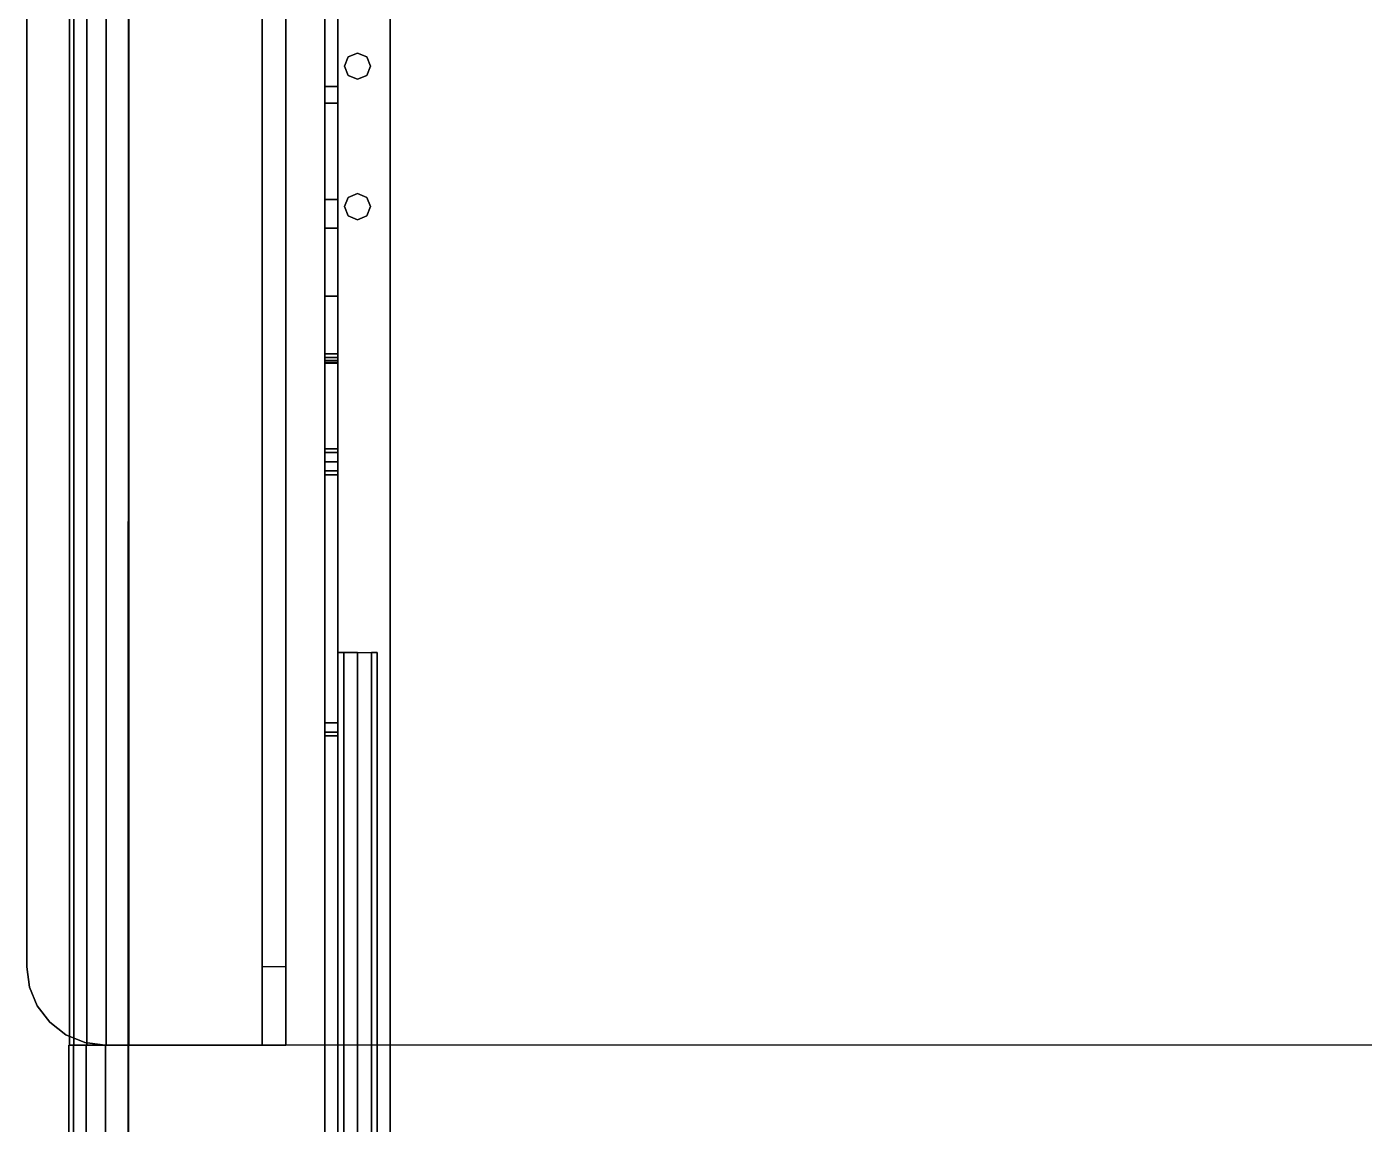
# Model space of a CAD drawing. Extents: x 0 to 341, y -1007 to 0.
# Drawn here: x 0 to 170.5, y -633.6 to -493.8 of the extents above; entities that cross this region are included whole.
import ezdxf

# ---------------------------------------------------------------- set-up
doc = ezdxf.new("R2010")
doc.units = 0
doc.layers.add('ACESSORIO_ABERTO', color=253, linetype='CONTINUOUS')
doc.layers.add('TABUA_ABERTO', color=7, linetype='CONTINUOUS')

msp = doc.modelspace()

# ---------------------------------------------------------------- linework, layer by layer
at = {"layer": 'ACESSORIO_ABERTO'}
for points, invisible_edges in [([(7.41181, -181.4782, 3), (4.99999, -182.4772, 3), (4.99999, -622.1952, 3), (7.41181, -623.1942, 3)], 10), ([(7.41181, -181.4782), (4.99999, -182.4772), (4.99999, -622.1952), (7.41181, -623.1942)], 10), ([(9.99999, -623.535, 3), (7.41181, -623.1942, 3), (7.41181, -181.4782, 3), (9.99999, -181.1375, 3)], 10), ([(9.99999, -623.535), (7.41181, -623.1942), (7.41181, -181.4782), (9.99999, -181.1375)], 10), ([(9.99999, -181.1375, 3), (29.99999, -181.1375, 3), (29.99999, -623.535, 3), (9.99999, -623.535, 3)], 8), ([(9.99999, -181.1375), (29.99999, -181.1375), (29.99999, -623.535), (9.99999, -623.535)], 8), ([(29.99999, -623.535, 30), (29.99999, -623.1942, 32.58819), (29.99999, -181.4782, 32.58819), (29.99999, -181.1375, 30)], 10), ([(29.99999, -181.1375, 30), (29.99999, -181.1375), (29.99999, -623.535), (29.99999, -623.535, 30)], 8), ([(29.99999, -181.4782, 32.58819), (29.99999, -182.4772, 35), (29.99999, -622.1952, 35), (29.99999, -623.1942, 32.58819)], 10), ([(32.99999, -181.1375, 30), (32.99999, -181.1375), (32.99999, -623.535), (32.99999, -623.535, 30)], 8), ([(32.99999, -623.535, 30), (32.99999, -623.1942, 32.58819), (32.99999, -181.4782, 32.58819), (32.99999, -181.1375, 30)], 10), ([(32.99999, -181.4782, 32.58819), (32.99999, -182.4772, 35), (32.99999, -622.1952, 35), (32.99999, -623.1942, 32.58819)], 10), ([(2.92893, -184.0664, 3), (1.33974, -186.1375, 3), (1.33974, -618.535, 3), (2.92893, -620.606, 3)], 10), ([(2.92893, -184.0664), (1.33974, -186.1375), (1.33974, -618.535), (2.92893, -620.606)], 10), ([(4.99999, -622.1952, 3), (2.92893, -620.606, 3), (2.92893, -184.0664, 3), (4.99999, -182.4772, 3)], 10), ([(4.99999, -622.1952), (2.92893, -620.606), (2.92893, -184.0664), (4.99999, -182.4772)], 10), ([(29.99999, -622.1952, 35), (29.99999, -620.606, 37.07107), (29.99999, -184.0664, 37.07107), (29.99999, -182.4772, 35)], 10), ([(29.99999, -184.0664, 37.07107), (29.99999, -186.1375, 38.66026), (29.99999, -618.535, 38.66026), (29.99999, -620.606, 37.07107)], 10), ([(32.99999, -622.1952, 35), (32.99999, -620.606, 37.07107), (32.99999, -184.0664, 37.07107), (32.99999, -182.4772, 35)], 10), ([(32.99999, -184.0664, 37.07107), (32.99999, -186.1375, 38.66026), (32.99999, -618.535, 38.66026), (32.99999, -620.606, 37.07107)], 10), ([(0.34074, -616.1231, 3), (1.33974, -618.535, 3), (1.33974, -186.1375, 3), (0.34074, -188.5493, 3)], 10), ([(0.34074, -616.1231), (1.33974, -618.535), (1.33974, -186.1375), (0.34074, -188.5493)], 10), ([(29.99999, -616.1231, 39.65926), (29.99999, -618.535, 38.66026), (29.99999, -186.1375, 38.66026), (29.99999, -188.5493, 39.65926)], 10), ([(32.99999, -616.1231, 39.65926), (32.99999, -618.535, 38.66026), (32.99999, -186.1375, 38.66026), (32.99999, -188.5493, 39.65926)], 10), ([(0.34074, -188.5493, 3), (0, -191.1375, 3), (0, -613.535, 3), (0.34074, -616.1231, 3)], 8), ([(0.34074, -188.5493), (0, -191.1375), (0, -613.535), (0.34074, -616.1231)], 8), ([(29.99999, -188.5493, 39.65926), (29.99999, -191.1375, 40), (29.99999, -613.535, 40), (29.99999, -616.1231, 39.65926)], 8), ([(32.99999, -188.5493, 39.65926), (32.99999, -191.1375, 40), (32.99999, -613.535, 40), (32.99999, -616.1231, 39.65926)], 8), ([(46.32, -497.1482, 5), (38, -497.1482, 5), (38, -475.1375, 5), (46.32, -475.1375, 5)], 1), ([(38, -475.1375, 21.64), (38, -475.1375, 5), (38, -501.4184, 5), (38, -501.4184, 21.64)], 4), ([(39.664, -475.1375, 21.64), (39.664, -475.1375, 6.664), (39.664, -501.4184, 6.664), (39.664, -501.4184, 21.64)], 4), ([(46.32, -497.1482, 6.664), (39.664, -497.1482, 6.664), (39.664, -475.1375, 6.664), (46.32, -475.1375, 6.664)], 1), ([(38, -497.6355, 5), (40.98337, -497.6355, 5), (42.15998, -497.1482, 5), (38, -497.1482, 5)], 7), ([(38, -498.8122, 5), (40.49599, -498.8122, 5), (40.98337, -497.6355, 5), (38, -497.6355, 5)], 5), ([(39.664, -497.6355, 6.664), (40.98337, -497.6355, 6.664), (42.15998, -497.1482, 6.664), (39.664, -497.1482, 6.664)], 5), ([(39.664, -498.8122, 6.664), (40.49599, -498.8122, 6.664), (40.98337, -497.6355, 6.664), (39.664, -497.6355, 6.664)], 5), ([(46.32, -497.6355, 5), (43.33662, -497.6355, 5), (42.15998, -497.1482, 5), (46.32, -497.1482, 5)], 7), ([(46.32, -497.6355, 6.664), (43.33662, -497.6355, 6.664), (42.15998, -497.1482, 6.664), (46.32, -497.1482, 6.664)], 5), ([(46.32, -497.6355, 5), (43.33662, -497.6355, 5), (43.82399, -498.8122, 5), (46.32, -498.8122, 5)], 5), ([(46.32, -497.6355, 6.664), (43.33662, -497.6355, 6.664), (43.82399, -498.8122, 6.664), (46.32, -498.8122, 6.664)], 5), ([(38, -498.8122, 5), (40.49599, -498.8122, 5), (40.98337, -499.9887, 5), (38, -499.9887, 5)], 5), ([(39.664, -498.8122, 6.664), (40.49599, -498.8122, 6.664), (40.98337, -499.9887, 6.664), (39.664, -499.9887, 6.664)], 5), ([(46.32, -498.8122, 5), (43.82399, -498.8122, 5), (43.33662, -499.9887, 5), (46.32, -499.9887, 5)], 5), ([(46.32, -498.8122, 6.664), (43.82399, -498.8122, 6.664), (43.33662, -499.9887, 6.664), (46.32, -499.9887, 6.664)], 5), ([(38, -499.9887, 5), (40.98337, -499.9887, 5), (42.15998, -500.4762, 5), (38, -500.4762, 5)], 7), ([(46.32, -515.0532, 5), (38, -515.0532, 5), (38, -500.4762, 5), (46.32, -500.4762, 5)], 5), ([(39.664, -499.9887, 6.664), (40.98337, -499.9887, 6.664), (42.15998, -500.4762, 6.664), (39.664, -500.4762, 6.664)], 5), ([(46.32, -515.0532, 6.664), (39.664, -515.0532, 6.664), (39.664, -500.4762, 6.664), (46.32, -500.4762, 6.664)], 5), ([(46.32, -499.9887, 5), (43.33662, -499.9887, 5), (42.15998, -500.4762, 5), (46.32, -500.4762, 5)], 7), ([(46.32, -499.9887, 6.664), (43.33662, -499.9887, 6.664), (42.15998, -500.4762, 6.664), (46.32, -500.4762, 6.664)], 5), ([(38, -501.4184, 5), (38, -501.4184, 9.59398), (38, -503.5514, 9.59398), (38, -503.5514, 5)], 5), ([(38, -501.4184, 21.64), (38, -501.4184, 17.98061), (38, -503.5514, 17.98061), (38, -503.5514, 21.64)], 5), ([(39.664, -501.4184, 6.664), (39.664, -501.4184, 9.59398), (39.664, -503.5514, 9.59398), (39.664, -503.5514, 6.664)], 5), ([(39.664, -501.4184, 21.64), (39.664, -501.4184, 17.98061), (39.664, -503.5514, 17.98061), (39.664, -503.5514, 21.64)], 5), ([(38, -503.5514, 5), (38, -503.5514, 11.36083), (38, -519.4745, 11.77683), (38, -519.4745, 5)], 5), ([(38, -503.5514, 21.64), (38, -503.5514, 15.84919), (38, -515.8114, 16.21475), (38, -515.8114, 21.64)], 5), ([(39.664, -503.5514, 6.664), (39.664, -503.5514, 11.36083), (39.664, -519.4745, 11.77683), (39.664, -519.4745, 6.664)], 5), ([(39.664, -503.5514, 21.64), (39.664, -503.5514, 15.84919), (39.664, -515.8114, 16.21475), (39.664, -515.8114, 21.64)], 5), ([(38, -515.5406, 5), (40.98337, -515.5406, 5), (42.15998, -515.0532, 5), (38, -515.0532, 5)], 7), ([(38, -516.7172, 5), (40.49599, -516.7172, 5), (40.98337, -515.5406, 5), (38, -515.5406, 5)], 5), ([(38, -515.8114, 21.64), (38, -515.8114, 16.21475), (38, -528.1225, 15.38176), (38, -528.1225, 21.64)], 5), ([(39.664, -515.5406, 6.664), (40.98337, -515.5406, 6.664), (42.15998, -515.0532, 6.664), (39.664, -515.0532, 6.664)], 5), ([(39.664, -516.7172, 6.664), (40.49599, -516.7172, 6.664), (40.98337, -515.5406, 6.664), (39.664, -515.5406, 6.664)], 5), ([(39.664, -515.8114, 21.64), (39.664, -515.8114, 16.21475), (39.664, -528.1225, 15.38176), (39.664, -528.1225, 21.64)], 5), ([(46.32, -515.5406, 6.664), (43.33662, -515.5406, 6.664), (42.15998, -515.0532, 6.664), (46.32, -515.0532, 6.664)], 5), ([(46.32, -515.5406, 5), (43.33662, -515.5406, 5), (42.15998, -515.0532, 5), (46.32, -515.0532, 5)], 7), ([(46.32, -515.5406, 6.664), (43.33662, -515.5406, 6.664), (43.82399, -516.7172, 6.664), (46.32, -516.7172, 6.664)], 5), ([(46.32, -515.5406, 5), (43.33662, -515.5406, 5), (43.82399, -516.7172, 5), (46.32, -516.7172, 5)], 5), ([(38, -516.7172, 5), (40.49599, -516.7172, 5), (40.98337, -517.8939, 5), (38, -517.8939, 5)], 5), ([(38, -517.8939, 5), (40.98337, -517.8939, 5), (42.15998, -518.3812, 5), (38, -518.3812, 5)], 7), ([(39.664, -516.7172, 6.664), (40.49599, -516.7172, 6.664), (40.98337, -517.8939, 6.664), (39.664, -517.8939, 6.664)], 5), ([(39.664, -517.8939, 6.664), (40.98337, -517.8939, 6.664), (42.15998, -518.3812, 6.664), (39.664, -518.3812, 6.664)], 5), ([(46.32, -517.8939, 6.664), (43.33662, -517.8939, 6.664), (42.15998, -518.3812, 6.664), (46.32, -518.3812, 6.664)], 5), ([(46.32, -517.8939, 5), (43.33662, -517.8939, 5), (42.15998, -518.3812, 5), (46.32, -518.3812, 5)], 7), ([(46.32, -516.7172, 6.664), (43.82399, -516.7172, 6.664), (43.33662, -517.8939, 6.664), (46.32, -517.8939, 6.664)], 5), ([(46.32, -516.7172, 5), (43.82399, -516.7172, 5), (43.33662, -517.8939, 5), (46.32, -517.8939, 5)], 5), ([(46.32, -708.8992, 5), (38, -708.8992, 5), (38, -518.3812, 5), (46.32, -518.3812, 5)], 5), ([(38, -519.4745, 5), (38, -519.4745, 11.77683), (38, -535.4714, 12.19283), (38, -535.4714, 5)], 5), ([(46.32, -708.8992, 6.664), (39.664, -708.8992, 6.664), (39.664, -518.3812, 6.664), (46.32, -518.3812, 6.664)], 5), ([(39.664, -519.4745, 6.664), (39.664, -519.4745, 11.77683), (39.664, -535.4714, 12.19283), (39.664, -535.4714, 6.664)], 5), ([(38, -528.1225, 21.64), (38, -528.1225, 15.38176), (38, -535.4714, 15.38176), (38, -535.4714, 21.64)], 5), ([(39.664, -528.1225, 21.64), (39.664, -528.1225, 15.38176), (39.664, -535.4714, 15.38176), (39.664, -535.4714, 21.64)], 5), ([(38, -547.5455, 21.64), (38, -535.4714, 21.64), (38, -535.4714, 15.38176), (38, -547.5455, 15.38176)], 14), ([(38, -547.5455, 15.38176), (38, -535.4714, 15.38176), (38, -535.9447, 15.14775), (38, -547.5455, 15.14775)], 13), ([(38, -547.5455, 12.42684), (38, -535.9447, 12.42684), (38, -535.4714, 12.19283), (38, -547.5455, 12.19283)], 13), ([(38, -547.5455, 5), (38, -547.5455, 12.19283), (38, -535.4714, 12.19283), (38, -535.4714, 5)], 7), ([(38, -547.5455, 15.14775), (38, -535.9447, 15.14775), (38, -536.3211, 14.77768), (38, -547.5455, 14.77768)], 13), ([(38, -547.5455, 12.79691), (38, -536.3211, 12.79691), (38, -535.9447, 12.42684), (38, -547.5455, 12.42684)], 13), ([(38, -547.5455, 14.77768), (38, -536.3211, 14.77768), (38, -536.5632, 14.30855), (38, -547.5455, 14.30855)], 13), ([(38, -547.5455, 13.26604), (38, -536.5632, 13.26604), (38, -536.3211, 12.79691), (38, -547.5455, 12.79691)], 13), ([(38, -547.5455, 14.30855), (38, -536.5632, 14.30855), (38, -536.6464, 13.78729), (38, -547.5455, 13.78729)], 13), ([(38, -547.5455, 13.78729), (38, -536.6464, 13.78729), (38, -536.5632, 13.26604), (38, -547.5455, 13.26604)], 13), ([(39.664, -547.5455, 6.664), (39.664, -547.5455, 12.19283), (39.664, -535.4714, 12.19283), (39.664, -535.4714, 6.664)], 7), ([(39.664, -547.5455, 12.42684), (39.664, -535.9447, 12.42684), (39.664, -535.4714, 12.19283), (39.664, -547.5455, 12.19283)], 13), ([(39.664, -547.5455, 15.38176), (39.664, -535.4714, 15.38176), (39.664, -535.9447, 15.14775), (39.664, -547.5455, 15.14775)], 13), ([(39.664, -547.5455, 21.64), (39.664, -535.4714, 21.64), (39.664, -535.4714, 15.38176), (39.664, -547.5455, 15.38176)], 14), ([(39.664, -547.5455, 12.79691), (39.664, -536.3211, 12.79691), (39.664, -535.9447, 12.42684), (39.664, -547.5455, 12.42684)], 13), ([(39.664, -547.5455, 15.14775), (39.664, -535.9447, 15.14775), (39.664, -536.3211, 14.77768), (39.664, -547.5455, 14.77768)], 13), ([(39.664, -547.5455, 13.26604), (39.664, -536.5632, 13.26604), (39.664, -536.3211, 12.79691), (39.664, -547.5455, 12.79691)], 13), ([(39.664, -547.5455, 14.77768), (39.664, -536.3211, 14.77768), (39.664, -536.5632, 14.30855), (39.664, -547.5455, 14.30855)], 13), ([(39.664, -547.5455, 13.78729), (39.664, -536.6464, 13.78729), (39.664, -536.5632, 13.26604), (39.664, -547.5455, 13.26604)], 13), ([(39.664, -547.5455, 14.30855), (39.664, -536.5632, 14.30855), (39.664, -536.6464, 13.78729), (39.664, -547.5455, 13.78729)], 13), ([(38, -548.033, 5), (38, -548.033, 11.7329), (38, -547.5455, 12.90952), (38, -547.5455, 5)], 5), ([(38, -548.033, 21.64), (38, -548.033, 14.08615), (38, -547.5455, 12.90952), (38, -547.5455, 21.64)], 5), ([(38, -548.033, 5), (38, -548.033, 11.7329), (38, -549.2096, 11.24552), (38, -549.2096, 5)], 5), ([(38, -548.033, 21.64), (38, -548.033, 14.08615), (38, -549.2096, 14.57352), (38, -549.2096, 21.64)], 5), ([(39.664, -548.033, 6.664), (39.664, -548.033, 11.7329), (39.664, -547.5455, 12.90952), (39.664, -547.5455, 6.664)], 5), ([(39.664, -548.033, 21.64), (39.664, -548.033, 14.08615), (39.664, -547.5455, 12.90952), (39.664, -547.5455, 21.64)], 5), ([(39.664, -548.033, 6.664), (39.664, -548.033, 11.7329), (39.664, -549.2096, 11.24552), (39.664, -549.2096, 6.664)], 5), ([(39.664, -549.2096, 21.64), (39.664, -549.2096, 14.57352), (39.664, -548.033, 14.08615), (39.664, -548.033, 21.64)], 5), ([(38, -549.2096, 5), (38, -549.2096, 11.24552), (38, -550.3862, 11.7329), (38, -550.3862, 5)], 5), ([(38, -549.2096, 21.64), (38, -549.2096, 14.57352), (38, -550.3862, 14.08615), (38, -550.3862, 21.64)], 5), ([(38, -550.3862, 5), (38, -550.3862, 11.7329), (38, -550.8736, 12.90952), (38, -550.8736, 5)], 5), ([(38, -550.3862, 21.64), (38, -550.3862, 14.08615), (38, -550.8736, 12.90952), (38, -550.8736, 21.64)], 5), ([(39.664, -549.2096, 6.664), (39.664, -549.2096, 11.24552), (39.664, -550.3862, 11.7329), (39.664, -550.3862, 6.664)], 5), ([(39.664, -549.2096, 21.64), (39.664, -549.2096, 14.57352), (39.664, -550.3862, 14.08615), (39.664, -550.3862, 21.64)], 5), ([(39.664, -550.3862, 6.664), (39.664, -550.3862, 11.7329), (39.664, -550.8736, 12.90952), (39.664, -550.8736, 6.664)], 5), ([(39.664, -550.3862, 21.64), (39.664, -550.3862, 14.08615), (39.664, -550.8736, 12.90952), (39.664, -550.8736, 21.64)], 5), ([(38, -550.8736, 21.64), (38, -550.8736, 5), (38, -716.8116, 5), (38, -716.8116, 21.64)], 5), ([(39.664, -716.8116, 21.64), (39.664, -716.8116, 6.664), (39.664, -550.8736, 6.664), (39.664, -550.8736, 21.64)], 5), ([(40.39622, -573.531, 23.1923), (39.664, -573.5215, 21.42455), (42.164, -573.508, 18.92459), (43.93177, -573.512, 19.65681)], 10), ([(42.164, -573.535, 23.92452), (40.39622, -573.531, 23.1923), (43.93177, -573.512, 19.65681), (44.664, -573.5215, 21.42455)], 10), ([(43.93177, -573.531, 23.1923), (42.164, -573.535, 23.92452), (44.664, -573.5215, 21.42455), (43.93177, -573.531, 23.1923)], 2), ([(38, -582.4757, 5), (38, -582.4757, 11.24552), (38, -583.6523, 11.7329), (38, -583.6523, 5)], 5), ([(38, -717.2991, 5), (38, -717.2991, 11.7329), (38, -582.4757, 11.24552), (38, -582.4757, 5)], 5), ([(38, -717.2991, 21.64), (38, -717.2991, 14.08615), (38, -582.4757, 14.57352), (38, -582.4757, 21.64)], 5), ([(38, -582.4757, 21.64), (38, -582.4757, 14.57352), (38, -583.6523, 14.08615), (38, -583.6523, 21.64)], 5), ([(39.664, -717.2991, 6.664), (39.664, -717.2991, 11.7329), (39.664, -582.4757, 11.24552), (39.664, -582.4757, 6.664)], 5), ([(39.664, -582.4757, 6.664), (39.664, -582.4757, 11.24552), (39.664, -583.6523, 11.7329), (39.664, -583.6523, 6.664)], 5), ([(39.664, -582.4757, 21.64), (39.664, -582.4757, 14.57352), (39.664, -583.6523, 14.08615), (39.664, -583.6523, 21.64)], 5), ([(39.664, -582.4757, 21.64), (39.664, -582.4757, 14.57352), (39.664, -717.2991, 14.08615), (39.664, -717.2991, 21.64)], 5), ([(38, -583.6523, 5), (38, -583.6523, 11.7329), (38, -584.1396, 12.90952), (38, -584.1396, 5)], 5), ([(38, -583.6523, 21.64), (38, -583.6523, 14.08615), (38, -584.1396, 12.90952), (38, -584.1396, 21.64)], 5), ([(38, -584.1396, 21.64), (38, -584.1396, 5), (38, -743.5681, 5), (38, -743.5681, 21.64)], 5), ([(39.664, -583.6523, 6.664), (39.664, -583.6523, 11.7329), (39.664, -584.1396, 12.90952), (39.664, -584.1396, 6.664)], 5), ([(39.664, -583.6523, 21.64), (39.664, -583.6523, 14.08615), (39.664, -584.1396, 12.90952), (39.664, -584.1396, 21.64)], 5), ([(39.664, -743.5681, 21.64), (39.664, -743.5681, 6.664), (39.664, -584.1396, 6.664), (39.664, -584.1396, 21.64)], 5), ([(0, -613.535), (0.34074, -616.1231), (0.34074, -616.1231, 3), (0, -613.535, 3)], 2), ([(29.99999, -613.535, 40), (29.99999, -616.1231, 39.65926), (32.99999, -616.1231, 39.65926), (32.99999, -613.535, 40)], 2), ([(0.34074, -616.1231), (1.33974, -618.535), (1.33974, -618.535, 3), (0.34074, -616.1231, 3)], 10), ([(29.99999, -616.1231, 39.65926), (29.99999, -618.535, 38.66026), (32.99999, -618.535, 38.66026), (32.99999, -616.1231, 39.65926)], 10), ([(1.33974, -618.535), (2.92893, -620.606), (2.92893, -620.606, 3), (1.33974, -618.535, 3)], 10), ([(29.99999, -618.535, 38.66026), (29.99999, -620.606, 37.07107), (32.99999, -620.606, 37.07107), (32.99999, -618.535, 38.66026)], 10), ([(2.92893, -620.606), (4.99999, -622.1952), (4.99999, -622.1952, 3), (2.92893, -620.606, 3)], 10), ([(4.99999, -622.1952), (7.41181, -623.1942), (7.41181, -623.1942, 3), (4.99999, -622.1952, 3)], 10), ([(29.99999, -620.606, 37.07107), (29.99999, -622.1952, 35), (32.99999, -622.1952, 35), (32.99999, -620.606, 37.07107)], 10), ([(29.99999, -622.1952, 35), (29.99999, -623.1942, 32.58819), (32.99999, -623.1942, 32.58819), (32.99999, -622.1952, 35)], 10), ([(7.58201, -623.535, 52.82838), (5.93816, -623.535, 50.38663), (5.93816, -623.535, 44.61402), (7.58201, -623.535, 42.17226)], 10), ([(7.65156, -623.535, 52.82806), (6.00772, -623.535, 50.38631), (6.00772, -623.535, 44.61369), (7.65156, -623.535, 42.17194)], 10), ([(7.41181, -623.1942), (9.99999, -623.535), (9.99999, -623.535, 3), (7.41181, -623.1942, 3)], 8), ([(10.0389, -623.535, 54.44951), (7.58201, -623.535, 52.82838), (7.58201, -623.535, 42.17226), (10.0389, -623.535, 40.55113)], 10), ([(10.10846, -623.535, 54.44919), (7.65156, -623.535, 52.82806), (7.65156, -623.535, 42.17194), (10.10846, -623.535, 40.55081)], 10), ([(10.0389, -623.535, 54.44951), (12.93044, -623.535, 55.00032), (12.93044, -623.535, 40.00032), (10.0389, -623.535, 40.55113)], 10), ([(10.10846, -623.535, 54.44919), (12.99999, -623.535, 55), (12.99999, -623.535, 40), (10.10846, -623.535, 40.55081)], 10), ([(29.99999, -623.1942, 32.58819), (29.99999, -623.535, 30), (32.99999, -623.535, 30), (32.99999, -623.1942, 32.58819)], 8)]:
    msp.add_3dface(points, dxfattribs=dict(at, invisible_edges=invisible_edges))
for points in [[(32.99999, -181.1375), (29.99999, -181.1375), (29.99999, -623.535), (32.99999, -623.535)], [(29.99999, -181.1375, 3), (29.99999, -181.1375), (29.99999, -623.535), (29.99999, -623.535, 3)], [(0, -191.1375), (0, -191.1375, 3), (0, -613.535, 3), (0, -613.535)], [(29.99999, -191.1375, 40), (32.99999, -191.1375, 40), (32.99999, -613.535, 40), (29.99999, -613.535, 40)], [(39.664, -475.1375, 21.64), (39.664, -786.2069, 21.64), (38, -786.2069, 21.64), (38, -475.1375, 21.64)], [(46.32, -475.1375, 5), (46.32, -475.1375, 6.664), (46.32, -789.535, 6.664), (46.32, -789.535, 5)], [(40.49599, -498.8122, 6.664), (40.49599, -498.8122, 5), (40.98337, -497.6355, 5), (40.98337, -497.6355, 6.664)], [(40.98337, -497.6355, 6.664), (40.98337, -497.6355, 5), (42.15998, -497.1482, 5), (42.15998, -497.1482, 6.664)], [(42.15998, -497.1482, 6.664), (42.15998, -497.1482, 5), (43.33662, -497.6355, 5), (43.33662, -497.6355, 6.664)], [(43.33662, -497.6355, 6.664), (43.33662, -497.6355, 5), (43.82399, -498.8122, 5), (43.82399, -498.8122, 6.664)], [(40.98337, -499.9887, 6.664), (40.98337, -499.9887, 5), (40.49599, -498.8122, 5), (40.49599, -498.8122, 6.664)], [(43.82399, -498.8122, 6.664), (43.82399, -498.8122, 5), (43.33662, -499.9887, 5), (43.33662, -499.9887, 6.664)], [(42.15998, -500.4762, 6.664), (42.15998, -500.4762, 5), (40.98337, -499.9887, 5), (40.98337, -499.9887, 6.664)], [(43.33662, -499.9887, 6.664), (43.33662, -499.9887, 5), (42.15998, -500.4762, 5), (42.15998, -500.4762, 6.664)], [(39.664, -501.4184, 17.98061), (39.664, -503.5514, 17.98061), (38, -503.5514, 17.98061), (38, -501.4184, 17.98061)], [(38, -501.4184, 17.98061), (39.664, -501.4184, 17.98061), (39.664, -501.4184, 9.59398), (38, -501.4184, 9.59398)], [(39.664, -501.4184, 9.59398), (38, -501.4184, 9.59398), (38, -503.5514, 9.59398), (39.664, -503.5514, 9.59398)], [(39.664, -503.5514, 9.59398), (38, -503.5514, 9.59398), (38, -503.5514, 11.36083), (39.664, -503.5514, 11.36083)], [(39.664, -503.5514, 11.36083), (38, -503.5514, 11.36083), (38, -519.4745, 11.77683), (39.664, -519.4745, 11.77683)], [(39.664, -515.8114, 16.21475), (38, -515.8114, 16.21475), (38, -503.5514, 15.84919), (39.664, -503.5514, 15.84919)], [(39.664, -503.5514, 15.84919), (38, -503.5514, 15.84919), (38, -503.5514, 17.98061), (39.664, -503.5514, 17.98061)], [(39.664, -528.1225, 15.38176), (38, -528.1225, 15.38176), (38, -515.8114, 16.21475), (39.664, -515.8114, 16.21475)], [(40.49599, -516.7172, 6.664), (40.49599, -516.7172, 5), (40.98337, -515.5406, 5), (40.98337, -515.5406, 6.664)], [(40.98337, -515.5406, 6.664), (40.98337, -515.5406, 5), (42.15998, -515.0532, 5), (42.15998, -515.0532, 6.664)], [(42.15998, -515.0532, 6.664), (42.15998, -515.0532, 5), (43.33662, -515.5406, 5), (43.33662, -515.5406, 6.664)], [(43.33662, -515.5406, 6.664), (43.33662, -515.5406, 5), (43.82399, -516.7172, 5), (43.82399, -516.7172, 6.664)], [(40.98337, -517.8939, 6.664), (40.98337, -517.8939, 5), (40.49599, -516.7172, 5), (40.49599, -516.7172, 6.664)], [(42.15998, -518.3812, 6.664), (42.15998, -518.3812, 5), (40.98337, -517.8939, 5), (40.98337, -517.8939, 6.664)], [(43.33662, -517.8939, 6.664), (43.33662, -517.8939, 5), (42.15998, -518.3812, 5), (42.15998, -518.3812, 6.664)], [(43.82399, -516.7172, 6.664), (43.82399, -516.7172, 5), (43.33662, -517.8939, 5), (43.33662, -517.8939, 6.664)], [(39.664, -519.4745, 11.77683), (38, -519.4745, 11.77683), (38, -535.4714, 12.19283), (39.664, -535.4714, 12.19283)], [(39.664, -535.4714, 15.38176), (38, -535.4714, 15.38176), (38, -528.1225, 15.38176), (39.664, -528.1225, 15.38176)], [(39.664, -535.4714, 15.38176), (38, -535.4714, 15.38176), (38, -535.9447, 15.14775), (39.664, -535.9447, 15.14775)], [(39.664, -535.9447, 12.42684), (38, -535.9447, 12.42684), (38, -535.4714, 12.19283), (39.664, -535.4714, 12.19283)], [(39.664, -535.9447, 15.14775), (38, -535.9447, 15.14775), (38, -536.3211, 14.77768), (39.664, -536.3211, 14.77768)], [(39.664, -536.3211, 12.79691), (38, -536.3211, 12.79691), (38, -535.9447, 12.42684), (39.664, -535.9447, 12.42684)], [(39.664, -536.3211, 14.77768), (38, -536.3211, 14.77768), (38, -536.5632, 14.30855), (39.664, -536.5632, 14.30855)], [(39.664, -536.5632, 13.26604), (38, -536.5632, 13.26604), (38, -536.3211, 12.79691), (39.664, -536.3211, 12.79691)], [(39.664, -536.5632, 14.30855), (38, -536.5632, 14.30855), (38, -536.6464, 13.78729), (39.664, -536.6464, 13.78729)], [(39.664, -536.6464, 13.78729), (38, -536.6464, 13.78729), (38, -536.5632, 13.26604), (39.664, -536.5632, 13.26604)], [(38, -548.033, 11.7329), (39.664, -548.033, 11.7329), (39.664, -547.5455, 12.90952), (38, -547.5455, 12.90952)], [(38, -547.5455, 12.90952), (39.664, -547.5455, 12.90952), (39.664, -548.033, 14.08615), (38, -548.033, 14.08615)], [(38, -549.2096, 11.24552), (39.664, -549.2096, 11.24552), (39.664, -548.033, 11.7329), (38, -548.033, 11.7329)], [(38, -548.033, 14.08615), (39.664, -548.033, 14.08615), (39.664, -549.2096, 14.57352), (38, -549.2096, 14.57352)], [(38, -549.2096, 14.57352), (39.664, -549.2096, 14.57352), (39.664, -550.3862, 14.08615), (38, -550.3862, 14.08615)], [(38, -550.3862, 11.7329), (39.664, -550.3862, 11.7329), (39.664, -549.2096, 11.24552), (38, -549.2096, 11.24552)], [(38, -550.3862, 14.08615), (39.664, -550.3862, 14.08615), (39.664, -550.8736, 12.90952), (38, -550.8736, 12.90952)], [(38, -550.8736, 12.90952), (39.664, -550.8736, 12.90952), (39.664, -550.3862, 11.7329), (38, -550.3862, 11.7329)], [(39.664, -573.5215, 21.42455), (40.39622, -573.512, 19.65681), (42.164, -573.508, 18.92459), (39.664, -573.5215, 21.42455)], [(40.39622, -573.512, 19.65681), (40.39622, -803.0804, 19.65681), (39.664, -803.0898, 21.42455), (39.664, -573.5215, 21.42455)], [(39.664, -573.5215, 21.42455), (39.664, -803.0898, 21.42455), (40.39622, -803.0992, 23.1923), (40.39622, -573.531, 23.1923)], [(42.164, -573.508, 18.92459), (42.164, -803.0764, 18.92459), (40.39622, -803.0804, 19.65681), (40.39622, -573.512, 19.65681)], [(40.39622, -573.531, 23.1923), (40.39622, -803.0992, 23.1923), (42.164, -803.1033, 23.92452), (42.164, -573.535, 23.92452)], [(43.93177, -573.512, 19.65681), (43.93177, -803.0804, 19.65681), (42.164, -803.0764, 18.92459), (42.164, -573.508, 18.92459)], [(42.164, -573.535, 23.92452), (42.164, -803.1033, 23.92452), (43.93177, -803.0992, 23.1923), (43.93177, -573.531, 23.1923)], [(44.664, -573.5215, 21.42455), (44.664, -803.0898, 21.42455), (43.93177, -803.0804, 19.65681), (43.93177, -573.512, 19.65681)], [(43.93177, -573.531, 23.1923), (43.93177, -803.0992, 23.1923), (44.664, -803.0898, 21.42455), (44.664, -573.5215, 21.42455)], [(38, -582.4757, 11.24552), (39.664, -582.4757, 11.24552), (39.664, -717.2991, 11.7329), (38, -717.2991, 11.7329)], [(38, -717.2991, 14.08615), (39.664, -717.2991, 14.08615), (39.664, -582.4757, 14.57352), (38, -582.4757, 14.57352)], [(38, -582.4757, 14.57352), (39.664, -582.4757, 14.57352), (39.664, -583.6523, 14.08615), (38, -583.6523, 14.08615)], [(38, -583.6523, 11.7329), (39.664, -583.6523, 11.7329), (39.664, -582.4757, 11.24552), (38, -582.4757, 11.24552)], [(38, -583.6523, 14.08615), (39.664, -583.6523, 14.08615), (39.664, -584.1396, 12.90952), (38, -584.1396, 12.90952)], [(38, -584.1396, 12.90952), (39.664, -584.1396, 12.90952), (39.664, -583.6523, 11.7329), (38, -583.6523, 11.7329)], [(5.93816, -623.535, 50.38663), (5.36057, -623.535, 47.50032), (5.93816, -623.535, 44.61402), (5.93816, -623.535, 50.38663)], [(6.00772, -623.535, 50.38631), (5.43012, -623.535, 47.5), (6.00772, -623.535, 44.61369), (6.00772, -623.535, 50.38631)], [(9.99999, -623.535), (9.99999, -623.535, 3), (29.99999, -623.535, 3), (29.99999, -623.535)], [(29.99999, -623.535, 30), (32.99999, -623.535, 30), (32.99999, -623.535), (29.99999, -623.535)]]:
    msp.add_3dface(points, dxfattribs=at)
at = {"layer": 'TABUA_ABERTO'}
for points in [[(6.00772, -191.1375, 50.38631), (6.00772, -623.535, 50.38631), (5.43012, -623.535, 47.5), (5.43012, -191.1375, 47.5)], [(5.43012, -191.1375, 47.5), (5.43012, -623.535, 47.5), (6.00772, -623.535, 44.61369), (6.00772, -191.1375, 44.61369)], [(7.65156, -191.1375, 52.82806), (7.65156, -623.535, 52.82806), (6.00772, -623.535, 50.38631), (6.00772, -191.1375, 50.38631)], [(6.00772, -191.1375, 44.61369), (6.00772, -623.535, 44.61369), (7.65156, -623.535, 42.17194), (7.65156, -191.1375, 42.17194)], [(10.10846, -191.1375, 54.44919), (10.10846, -623.535, 54.44919), (7.65156, -623.535, 52.82806), (7.65156, -191.1375, 52.82806)], [(7.65156, -191.1375, 42.17194), (7.65156, -623.535, 42.17194), (10.10846, -623.535, 40.55081), (10.10846, -191.1375, 40.55081)], [(12.99999, -191.1375, 55), (12.99999, -623.535, 55), (10.10846, -623.535, 54.44919), (10.10846, -191.1375, 54.44919)], [(10.10846, -191.1375, 40.55081), (10.10846, -623.535, 40.55081), (12.99999, -623.535, 40), (12.99999, -191.1375, 40)], [(5.93816, -818.0062, 50.38663), (5.93816, -623.535, 50.38663), (5.36057, -623.535, 47.50032), (5.36057, -818.0062, 47.50032)], [(5.36057, -818.0062, 47.50032), (5.36057, -623.535, 47.50032), (5.93816, -623.535, 44.61402), (5.93816, -818.0062, 44.61402)], [(7.58201, -818.0062, 52.82838), (7.58201, -623.535, 52.82838), (5.93816, -623.535, 50.38663), (5.93816, -818.0062, 50.38663)], [(5.93816, -818.0062, 44.61402), (5.93816, -623.535, 44.61402), (7.58201, -623.535, 42.17226), (7.58201, -818.0062, 42.17226)], [(10.0389, -818.0062, 54.44951), (10.0389, -623.535, 54.44951), (7.58201, -623.535, 52.82838), (7.58201, -818.0062, 52.82838)], [(7.58201, -818.0062, 42.17226), (7.58201, -623.535, 42.17226), (10.0389, -623.535, 40.55113), (10.0389, -818.0062, 40.55113)], [(12.93044, -818.0062, 55.00032), (12.93044, -623.535, 55.00032), (10.0389, -623.535, 54.44951), (10.0389, -818.0062, 54.44951)], [(10.0389, -818.0062, 40.55113), (10.0389, -623.535, 40.55113), (12.93044, -623.535, 40.00032), (12.93044, -818.0062, 40.00032)]]:
    msp.add_3dface(points, dxfattribs=at)
for points, invisible_edges in [([(12.93044, -818.0062, 40.00032), (327.8609, -818.0062, 40.00032), (327.9305, -191.1375, 40), (12.99999, -191.1375, 40)], 5), ([(12.93044, -623.535, 55.00032), (12.99999, -191.1375, 55), (327.9305, -191.1375, 55), (328, -623.535, 55)], 2), ([(12.93044, -623.535, 40.00032), (12.99999, -191.1375, 40), (327.9305, -191.1375, 40), (328, -623.535, 40)], 2), ([(12.93044, -623.535, 55.00032), (12.93044, -818.0062, 55.00032), (327.8609, -818.0062, 55.00032), (328, -623.535, 55)], 2), ([(12.93044, -623.535, 40.00032), (12.93044, -818.0062, 40.00032), (327.8609, -818.0062, 40.00032), (328, -623.535, 40)], 2)]:
    msp.add_3dface(points, dxfattribs=dict(at, invisible_edges=invisible_edges))

doc.saveas('drawing.dxf')
